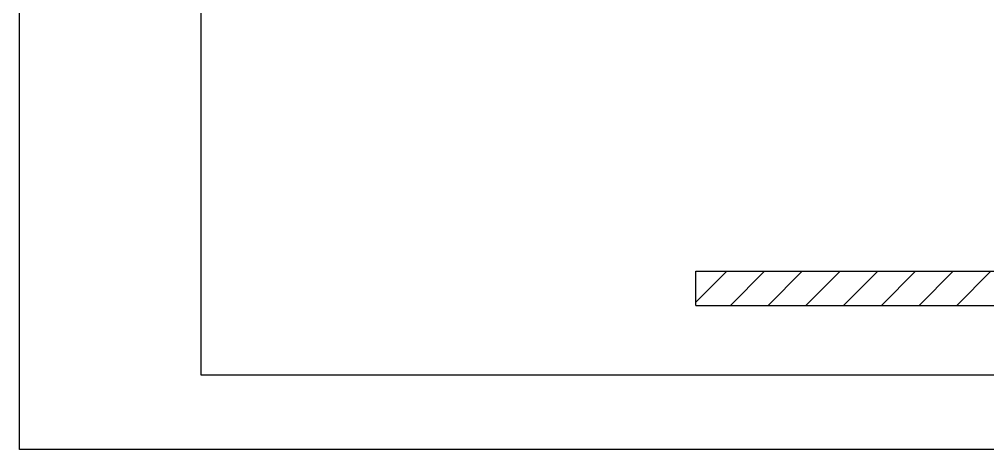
# Model space of a CAD drawing. Header units: millimetres. Extents: x 12827 to 13247, y 6457 to 7051.
# Drawn here: x 12826.7 to 13008.1, y 6456.6 to 6537.2 of the extents above; entities that cross this region are included whole.
import ezdxf

# ---------------------------------------------------------------- set-up
doc = ezdxf.new("R2010")
doc.units = ezdxf.units.MM
doc.header["$LTSCALE"] = 10
doc.layers.get('0').update_dxf_attribs({"color": 2})
doc.layers.add('D', color=2, linetype='Continuous')
doc.layers.add('HT', color=3, linetype='Continuous')

msp = doc.modelspace()

# ---------------------------------------------------------------- hatches: boundary and pattern name
at = {"layer": 'HT', "ltscale": 0.5}
h = msp.add_hatch(dxfattribs=at)
h.set_pattern_fill('ANSI31', color=256, scale=40, style=0)
h.set_pattern_definition([(45, (13128.2485, 7231.795), (-3.535534, 3.535534), [])])
h.paths.add_polyline_path([(13168.41028, 6483.57523), (13168.41028, 6489.97523), (12953.41028, 6489.97523), (12953.41028, 6483.57523)])

# ---------------------------------------------------------------- linework, layer by layer
at = {"color": 4}
for p, q in [((12860.65393, 7019.58481), (12860.65393, 6470.58481)), ((12860.65393, 6470.58481), (13235.65393, 6470.58481))]:
    msp.add_line(p, q, dxfattribs=at)
at = {"layer": 'D'}
msp.add_lwpolyline([(12826.65393, 7050.58481), (13246.65393, 7050.58481), (13246.65393, 6456.58481), (12826.65393, 6456.58481)], close=True, dxfattribs=at)
at = {"layer": 'HT', "ltscale": 0.5}
for p, q in [((12953.41028, 6489.97523), (13168.41028, 6489.97523)), ((12953.41028, 6483.57523), (12953.41028, 6489.97523)), ((12953.41028, 6483.57523), (13168.41028, 6483.57523))]:
    msp.add_line(p, q, dxfattribs=at)

doc.saveas('drawing.dxf')
